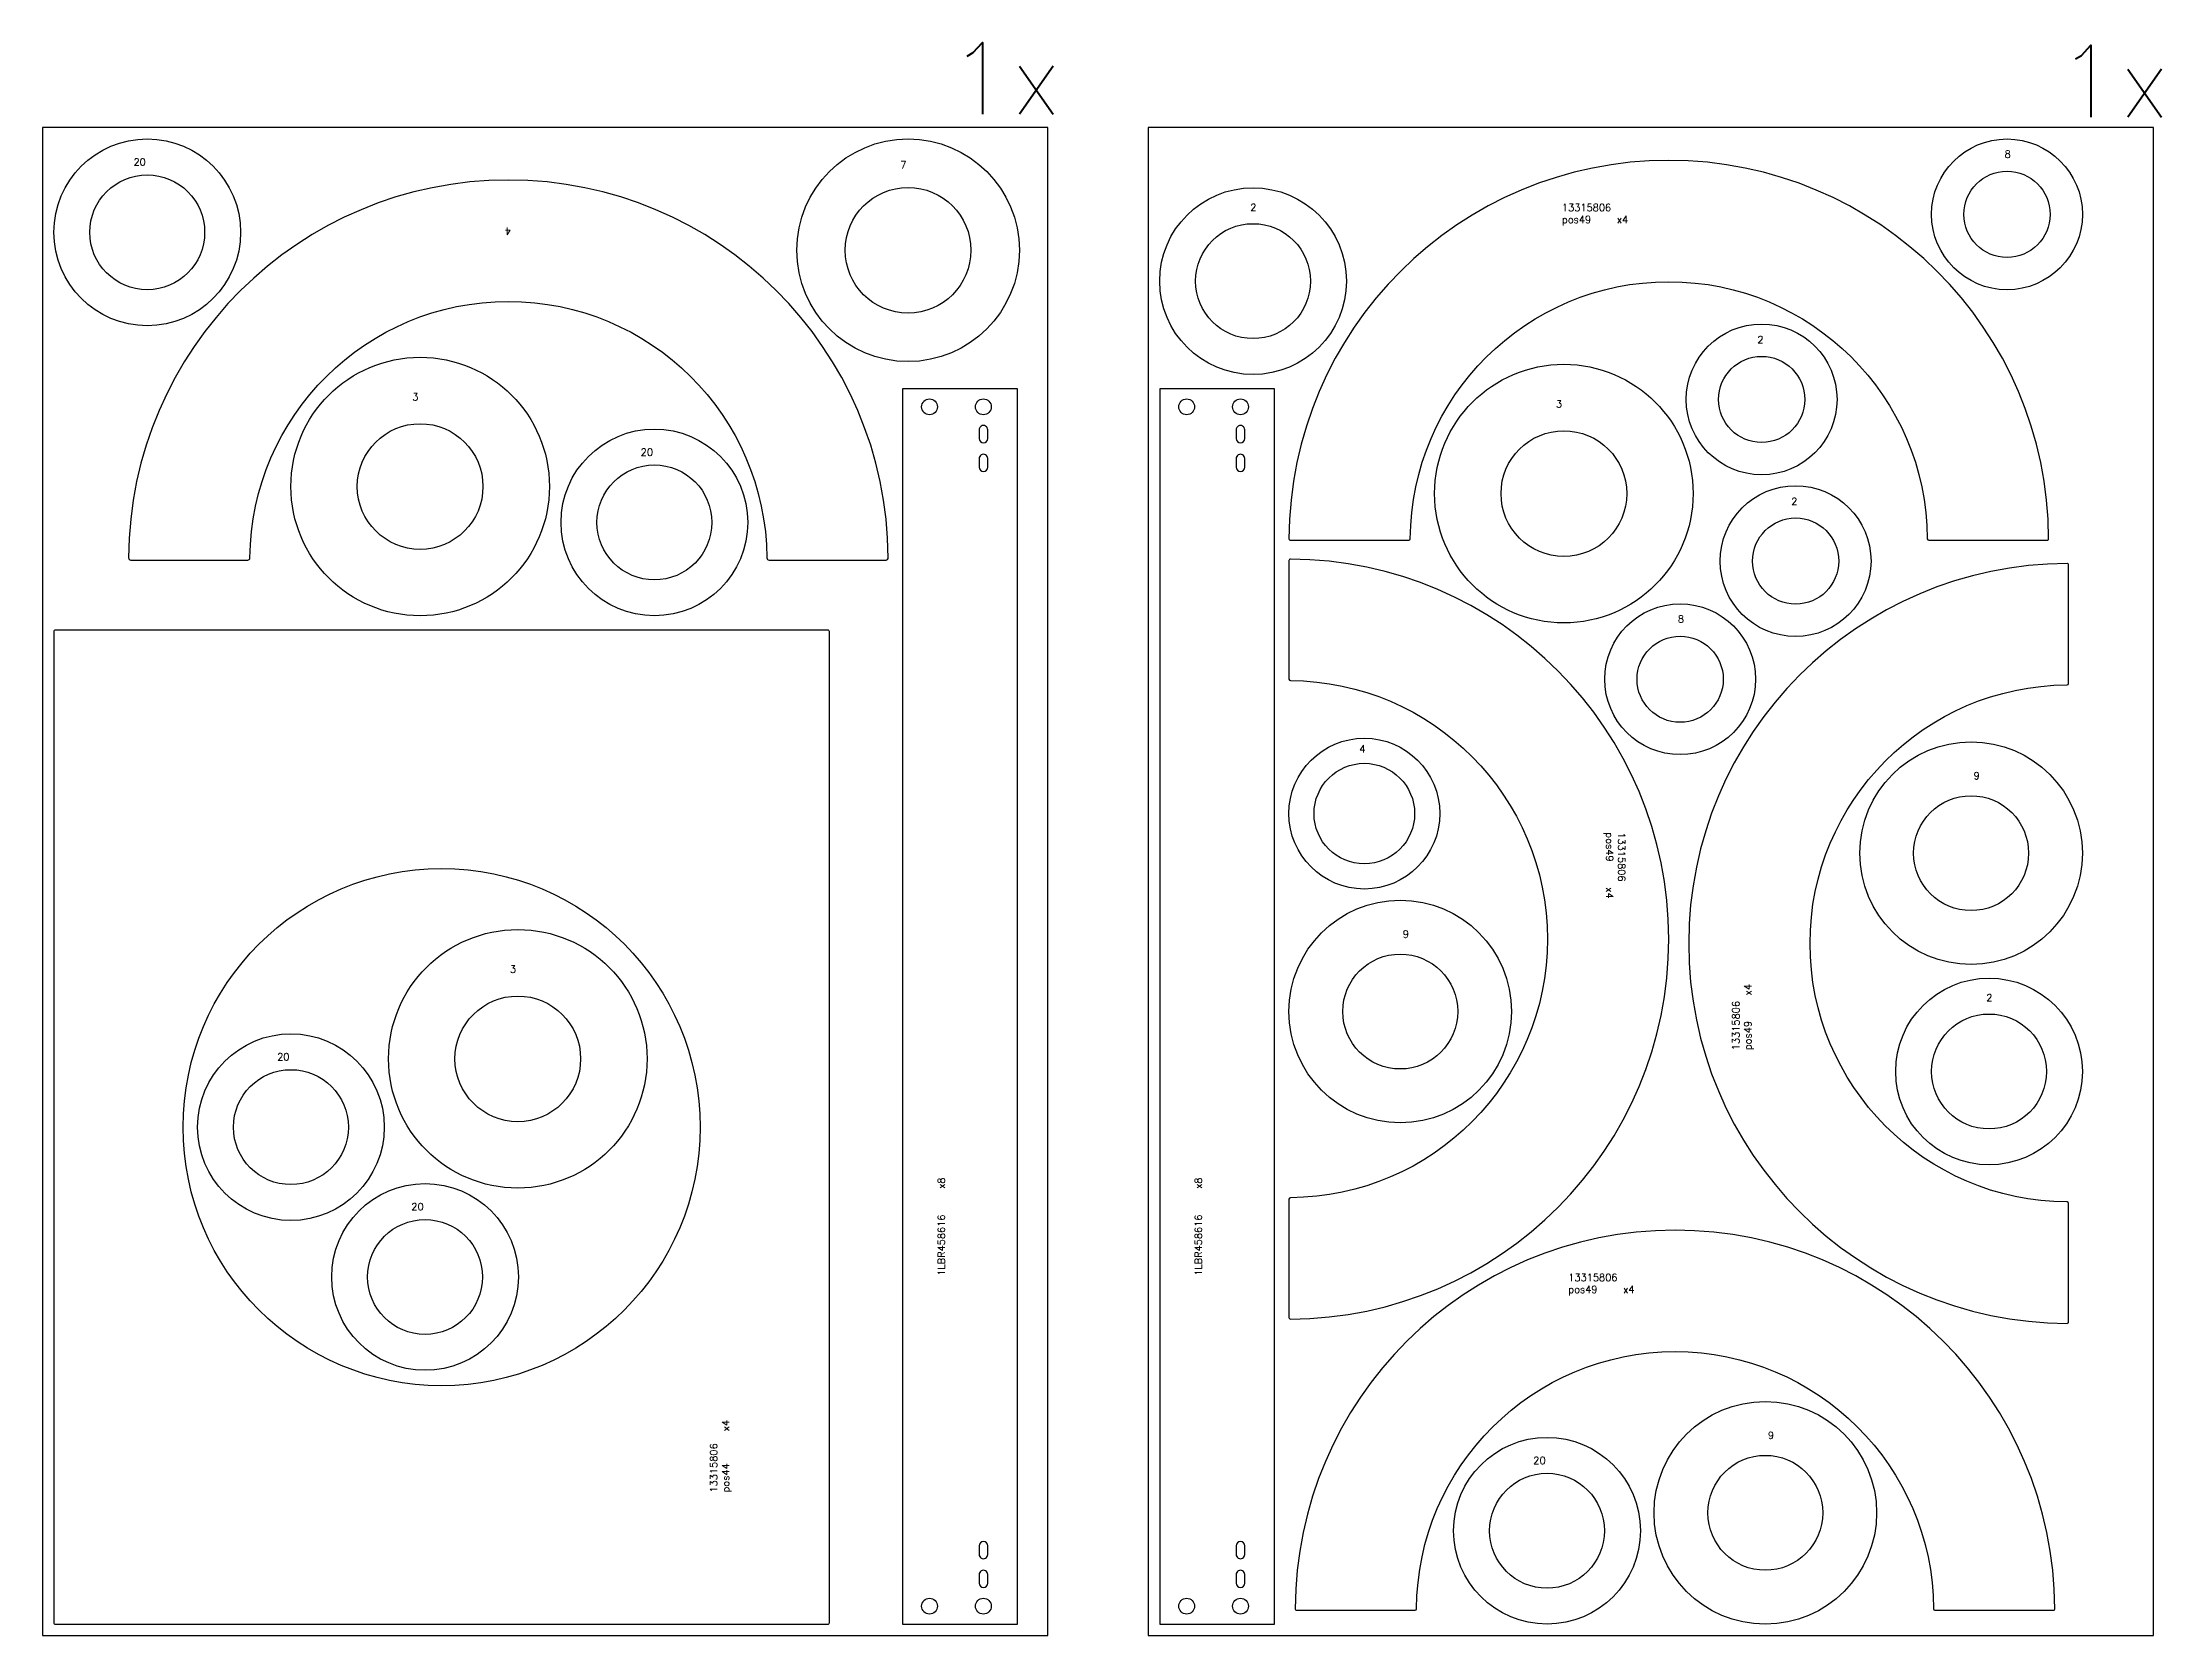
# Model space of a CAD drawing. Header units: millimetres. Extents: x 0 to 5891, y 0 to 2221.
# Drawn here: x 2940 to 5891, y 0 to 2218 of the extents above; entities that cross this region are included whole.
import ezdxf

# ---------------------------------------------------------------- set-up
doc = ezdxf.new("R2010")
doc.units = ezdxf.units.MM
for name, color, linetype in [('--NestedParts--', 7, 'Continuous'), ('sheet', 24, 'Continuous'), ('Texto', 7, 'Continuous')]:
    doc.layers.add(name, color=color, linetype=linetype)
doc.styles.get("Standard").update_dxf_attribs({"font": 'txt.shx'})

msp = doc.modelspace()

# ---------------------------------------------------------------- linework, layer by layer
at = {"layer": '--NestedParts--', "color": 7}
for points in [[(4843, 1525.2, 0.412596), (4845, 1527.2, -0.99449), (5565, 1527.2, 0.412596), (5567, 1525.2), (5732, 1525.2, 0.415326), (5734, 1527.2, 0.996212), (4676, 1527.2, 0.415326), (4678, 1525.2)], [(3952, 1497.7), (4115, 1497.7, 0.415885), (4118, 1500.8, 0.994313), (3060, 1500.8, 0.415885), (3063, 1497.7), (3226, 1497.7, 0.411795), (3229, 1500.7, -0.991769), (3949, 1500.7, 0.411795)], [(4256.5, 1679, 1.000002), (4244.5, 1679), (4244.5, 1667, 0.999998), (4256.5, 1667)], [(4614.5, 1679, 1.000002), (4602.5, 1679), (4602.5, 1667, 0.999998), (4614.5, 1667)], [(4256.5, 1639, 1.000002), (4244.5, 1639), (4244.5, 1627, 0.999998), (4256.5, 1627)], [(4614.5, 1639, 1.000002), (4602.5, 1639), (4602.5, 1627, 0.999998), (4614.5, 1627)], [(4676, 1331.8, 0.412596), (4678, 1329.8, -0.99449), (4678, 609.8, 0.412596), (4676, 607.8), (4676, 442.8, 0.415326), (4678, 440.8, 0.996212), (4678, 1498.8, 0.415326), (4676, 1496.8)], [(5761.7, 601.8, 0.412596), (5759.7, 603.8, -0.99449), (5759.7, 1323.8, 0.412596), (5761.7, 1325.8), (5761.7, 1490.8, 0.415326), (5759.7, 1492.8, 0.996212), (5759.7, 434.8, 0.415326), (5761.7, 436.8)], [(4036, 1398, 0.414214), (4034, 1400), (2958, 1400, 0.414214), (2956, 1398), (2956, 18, 0.414214), (2958, 16), (4034, 16, 0.414214), (4036, 18)], [(4851.7, 35.4, 0.412596), (4853.7, 37.4, -0.99449), (5573.7, 37.4, 0.412596), (5575.7, 35.4), (5740.7, 35.4, 0.415326), (5742.7, 37.4, 0.996212), (4684.7, 37.4, 0.415326), (4686.7, 35.4)], [(4256.5, 125, 0.999997), (4244.5, 125), (4244.5, 113, 1.000003), (4256.5, 113)], [(4614.5, 125, 0.999997), (4602.5, 125), (4602.5, 113, 1.000003), (4614.5, 113)], [(4256.5, 85, 1.000002), (4244.5, 85), (4244.5, 73, 0.999998), (4256.5, 73)], [(4614.5, 85, 1.000002), (4602.5, 85), (4602.5, 73, 0.999998), (4614.5, 73)]]:
    msp.add_lwpolyline(points, format="xyb", close=True, dxfattribs=at)
for points in [[(4138, 1736), (4138, 16), (4298, 16), (4298, 1736)], [(4496, 1736), (4496, 16), (4656, 16), (4656, 1736)]]:
    msp.add_lwpolyline(points, close=True, dxfattribs=at)
for centre, radius in [((3086, 1954), 130), ((4145.6, 1929), 155), ((5676, 1979), 105), ((5676, 1979), 60), ((3086, 1954), 80), ((4145.6, 1929), 87.5), ((4626, 1886), 130), ((4626, 1886), 80), ((5334.3, 1721.3), 105), ((3466.1, 1600), 180), ((5334.3, 1721.3), 60), ((5058.9, 1590.2), 180), ((4175.5, 1711), 11), ((4250.5, 1711), 11), ((4533.5, 1711), 11), ((4608.5, 1711), 11), ((3466.1, 1600), 87.5), ((3792.3, 1550), 130), ((5058.9, 1590.2), 87.5), ((3792.3, 1550), 80), ((5381.6, 1496.2), 105), ((5381.6, 1496.2), 60), ((5220.8, 1331.7), 105), ((5220.8, 1331.7), 60), ((4781, 1144.6), 105), ((5626, 1089.5), 155), ((4781, 1144.6), 70), ((5626, 1089.5), 80), ((3496, 708), 360), ((4831, 869), 155), ((3602.1, 803.1), 180), ((4831, 869), 80), ((5651, 785.5), 130), ((3602.1, 803.1), 87.5), ((5651, 785.5), 80), ((3286.1, 708), 130), ((3286.1, 708), 80), ((3472.9, 499.4), 130), ((3472.9, 499.4), 80), ((5339.4, 171), 155), ((5035.4, 146), 130), ((5339.4, 171), 80), ((5035.4, 146), 80), ((4175.5, 41), 11), ((4250.5, 41), 11), ((4533.5, 41), 11), ((4608.5, 41), 11)]:
    msp.add_circle(centre, radius, dxfattribs=at)
at = {"layer": 'sheet', "color": 7}
for points in [[(2940, 0), (4340, 0), (4340, 2100), (2940, 2100)], [(4480, 0), (5880, 0), (5880, 2100), (4480, 2100)]]:
    msp.add_lwpolyline(points, close=True, dxfattribs=at)

# ---------------------------------------------------------------- texts
at = {"char_height": 100, "attachment_point": 1}
for insert in [(4202.1, 2218.5), (5745.6, 2214.4)]:
    msp.add_mtext_dynamic_manual_height_columns('1x', width=1494.455, gutter_width=1, heights=[0], dxfattribs=dict(at, insert=insert))
at = {"layer": 'Texto', "color": 3, "char_height": 10, "attachment_point": 1}
for s, insert, width in [('8', (5672.7, 2067.9), 18.308), ('20', (3066.9, 2056.9), 18.308), ('7', (4134.9, 2053), 18.308), ('2', (4622.2, 1993.8), 18.308), ('13315806\\Ppos49    x4', (5056.2, 1993.5), 336.947), ('2', (5328.4, 1809.5), 18.308), ('3', (3455.2, 1729.9), 18.308), ('3', (5047.9, 1720), 18.308), ('20', (3773.2, 1652.9), 18.308), ('2', (5375.6, 1584.4), 18.308), ('8', (5217.5, 1420.6), 18.308), ('4', (4774.1, 1239.7), 18.308), ('9', (5629.5, 1202.3), 18.308), ('9', (4834.5, 981.8), 18.308), ('3', (3591.1, 933), 18.308), ('2', (5647.2, 893.3), 18.308), ('20', (3267, 810.9), 18.308), ('20', (3453.8, 602.3), 18.308), ('13315806\\Ppos49    x4', (5065, 503.7), 336.947), ('9', (5342.9, 283.8), 18.308), ('20', (5016.3, 248.9), 18.308)]:
    msp.add_mtext(s, dxfattribs=dict(at, insert=insert, width=width))
for s, insert, width, rotation in [('4', (3592.8, 1950.5), 18.308, 180), ('13315806\\Ppos49    x4', (5144.3, 1118.5), 336.947, 270), ('13315806\\Ppos49    x4', (5293.4, 815.1), 336.947, 90), ('1LBR458616    x8', (4187, 501.1), 238.412, 90), ('1LBR458616    x8', (4544.9, 501.1), 238.412, 90), ('13315806\\Ppos44     x4', (3869.8, 199.2), 336.947, 90)]:
    msp.add_mtext(s, dxfattribs=dict(at, insert=insert, width=width, rotation=rotation))

doc.saveas('drawing.dxf')
